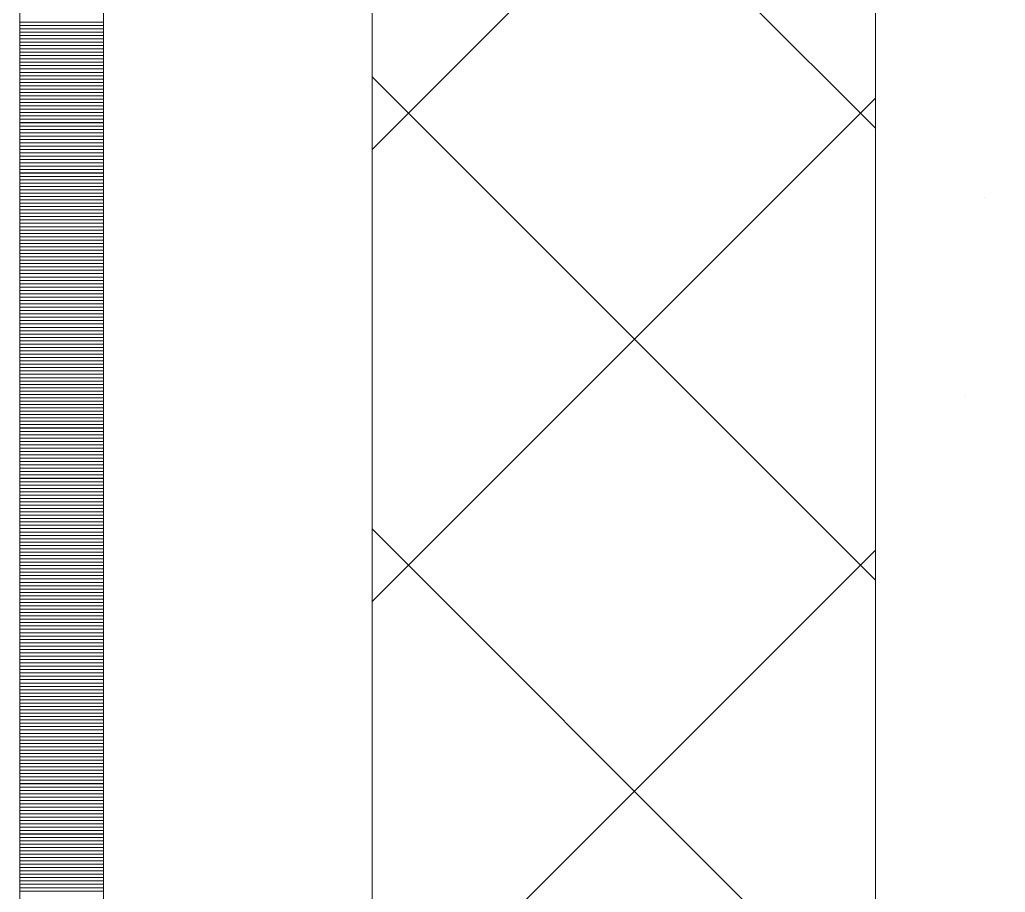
# Model space of a CAD drawing. Header units: millimetres. Extents: x 470010 to 1231400, y -134005 to 421770.
# Drawn here: x 806167.7 to 806461.4, y 177913.6 to 178173.7 of the extents above; entities that cross this region are included whole.
import ezdxf
from ezdxf.enums import TextEntityAlignment as Align

# ---------------------------------------------------------------- set-up
doc = ezdxf.new("R2010")
doc.units = ezdxf.units.MM
doc.linetypes.add('DASHED', pattern=[19.05, 12.7, -6.35])
doc.layers.get('Defpoints').update_dxf_attribs({"color": 140})
doc.layers.add('АР_Делит', color=120, linetype='Continuous', lineweight=0, plot=False)
for name, color, linetype, lineweight in [('АР_Стены ПЕНОблок', 52, 'Continuous', 20), ('АР_Тонкая', 254, 'Continuous', 5), ('АР_Утеплитель', 31, 'Continuous', 0), ('АР_Штриховка', 8, 'Continuous', 0)]:
    doc.layers.add(name, color=color, linetype=linetype, lineweight=lineweight)
doc.layers.add('РД_Оси_100', color=7, linetype='Continuous', lineweight=0, true_color=0x525252)
doc.styles.add('style1', font='ARIALN.TTF')

# ---------------------------------------------------------------- blocks, each defined once
blk = doc.blocks.new('СОШ_2200_АР_ОСИ_М100_28.05.24')
at = {"layer": 'АР_Делит', "color": 251, "linetype": 'DASHED', "true_color": 0x636466}
blk.add_lwpolyline([(114955, 135155), (114955, -355), (93595.036, -355), (93595.036, 13855), (94145, 13855), (94145, 68320), (66055, 68320), (66055, 13857.73), (83455, 13857.73), (83455, -355), (45245, -355), (45245, 13145), (44695, 13145), (44695, 26755), (45245, 26755), (45245, 68320), (20455, 68320), (20455, 26755), (27955, 26755), (27955, 13145), (-355, 13145), (-355, 100855)], dxfattribs=at)
blk = doc.blocks.new('A$C9108343f')
at = {"layer": 'АР_Стены ПЕНОблок', "color": 18, "linetype": 'Continuous', "lineweight": 20, "true_color": 0x000000}
blk.add_line((140704.09, 313879.49), (140704.09, 237679.49), dxfattribs=at)
at = {"layer": 'АР_Тонкая', "color": 18, "linetype": 'Continuous', "lineweight": 5, "true_color": 0x000000}
for p, q in [((140449.09, 313879.49), (140449.09, 237679.49)), ((140474.09, 313879.49), (140474.09, 237679.49)), ((140474.09, 237679.49), (140474.09, 313879.49)), ((140554.09, 237679.49), (140554.09, 313879.49))]:
    blk.add_line(p, q, dxfattribs=at)
at = {"layer": 'АР_Утеплитель', "color": 18, "linetype": 'Continuous', "lineweight": 0, "true_color": 0x000000}
for p, q in [((140554.09, 313879.49), (140554.09, 237679.49)), ((140704.09, 237679.49), (140704.09, 313879.49))]:
    blk.add_line(p, q, dxfattribs=at)
at = {"layer": 'АР_Штриховка', "color": 18, "linetype": 'Continuous', "lineweight": 0, "true_color": 0x000000}
for p, q in [((140704.09, 278507.57), (140554.09, 278657.57)), ((140554.09, 278501.28), (140704.09, 278651.28)), ((140449.09, 278539.24), (140474.09, 278539.24)), ((140449.09, 278538.24), (140474.09, 278538.24)), ((140449.09, 278537.24), (140474.09, 278537.24)), ((140449.09, 278536.24), (140474.09, 278536.24)), ((140449.09, 278535.24), (140474.09, 278535.24)), ((140449.09, 278534.24), (140474.09, 278534.24)), ((140449.09, 278533.24), (140474.09, 278533.24)), ((140449.09, 278532.24), (140474.09, 278532.24)), ((140449.09, 278531.24), (140474.09, 278531.24)), ((140449.09, 278530.24), (140474.09, 278530.24)), ((140449.09, 278529.24), (140474.09, 278529.24)), ((140449.09, 278528.24), (140474.09, 278528.24)), ((140449.09, 278527.24), (140474.09, 278527.24)), ((140449.09, 278526.24), (140474.09, 278526.24)), ((140449.09, 278525.24), (140474.09, 278525.24)), ((140449.09, 278524.24), (140474.09, 278524.24)), ((140449.09, 278523.24), (140474.09, 278523.24)), ((140449.09, 278522.24), (140474.09, 278522.24)), ((140449.09, 278521.24), (140474.09, 278521.24)), ((140704.09, 278372.86), (140554.09, 278522.86)), ((140449.09, 278520.24), (140474.09, 278520.24)), ((140449.09, 278519.24), (140474.09, 278519.24)), ((140449.09, 278518.24), (140474.09, 278518.24)), ((140449.09, 278517.24), (140474.09, 278517.24)), ((140449.09, 278516.24), (140474.09, 278516.24)), ((140449.09, 278515.24), (140474.09, 278515.24)), ((140554.09, 278366.58), (140704.09, 278516.58)), ((140449.09, 278514.24), (140474.09, 278514.24)), ((140449.09, 278513.24), (140474.09, 278513.24)), ((140449.09, 278512.24), (140474.09, 278512.24)), ((140449.09, 278511.24), (140474.09, 278511.24)), ((140449.09, 278510.24), (140474.09, 278510.24)), ((140449.09, 278509.24), (140474.09, 278509.24)), ((140449.09, 278508.24), (140474.09, 278508.24)), ((140449.09, 278507.24), (140474.09, 278507.24)), ((140449.09, 278506.24), (140474.09, 278506.24)), ((140449.09, 278505.24), (140474.09, 278505.24)), ((140449.09, 278504.24), (140474.09, 278504.24)), ((140449.09, 278503.24), (140474.09, 278503.24)), ((140449.09, 278502.24), (140474.09, 278502.24)), ((140449.09, 278501.24), (140474.09, 278501.24)), ((140449.09, 278500.24), (140474.09, 278500.24)), ((140449.09, 278499.24), (140474.09, 278499.24)), ((140449.09, 278498.24), (140474.09, 278498.24)), ((140449.09, 278497.24), (140474.09, 278497.24)), ((140449.09, 278496.24), (140474.09, 278496.24)), ((140449.09, 278495.24), (140474.09, 278495.24)), ((140449.09, 278494.24), (140474.09, 278494.24)), ((140449.09, 278493.24), (140474.09, 278493.24)), ((140449.09, 278492.24), (140474.09, 278492.24)), ((140449.09, 278491.24), (140474.09, 278491.24)), ((140449.09, 278490.24), (140474.09, 278490.24)), ((140449.09, 278489.24), (140474.09, 278489.24)), ((140449.09, 278488.24), (140474.09, 278488.24)), ((140449.09, 278487.24), (140474.09, 278487.24)), ((140449.09, 278486.24), (140474.09, 278486.24)), ((140736.48, 278486.98), (140736.48, 278486.98)), ((140449.09, 278485.24), (140474.09, 278485.24)), ((140449.09, 278484.24), (140474.09, 278484.24)), ((140449.09, 278483.24), (140474.09, 278483.24)), ((140449.09, 278482.24), (140474.09, 278482.24)), ((140449.09, 278481.24), (140474.09, 278481.24)), ((140449.09, 278480.24), (140474.09, 278480.24)), ((140449.09, 278479.24), (140474.09, 278479.24)), ((140449.09, 278478.24), (140474.09, 278478.24)), ((140449.09, 278477.24), (140474.09, 278477.24)), ((140449.09, 278476.24), (140474.09, 278476.24)), ((140449.09, 278475.24), (140474.09, 278475.24)), ((140449.09, 278474.24), (140474.09, 278474.24)), ((140449.09, 278473.24), (140474.09, 278473.24)), ((140449.09, 278472.24), (140474.09, 278472.24)), ((140449.09, 278471.24), (140474.09, 278471.24)), ((140449.09, 278470.24), (140474.09, 278470.24)), ((140449.09, 278469.24), (140474.09, 278469.24)), ((140449.09, 278468.24), (140474.09, 278468.24)), ((140449.09, 278467.24), (140474.09, 278467.24)), ((140449.09, 278466.24), (140474.09, 278466.24)), ((140449.09, 278465.24), (140474.09, 278465.24)), ((140449.09, 278464.24), (140474.09, 278464.24)), ((140449.09, 278463.24), (140474.09, 278463.24)), ((140449.09, 278462.24), (140474.09, 278462.24)), ((140449.09, 278461.24), (140474.09, 278461.24)), ((140449.09, 278460.24), (140474.09, 278460.24)), ((140449.09, 278459.24), (140474.09, 278459.24)), ((140449.09, 278458.24), (140474.09, 278458.24)), ((140449.09, 278457.24), (140474.09, 278457.24)), ((140449.09, 278456.24), (140474.09, 278456.24)), ((140449.09, 278455.24), (140474.09, 278455.24)), ((140449.09, 278454.24), (140474.09, 278454.24)), ((140449.09, 278453.24), (140474.09, 278453.24)), ((140449.09, 278452.24), (140474.09, 278452.24)), ((140449.09, 278451.24), (140474.09, 278451.24)), ((140449.09, 278450.24), (140474.09, 278450.24)), ((140449.09, 278449.24), (140474.09, 278449.24)), ((140449.09, 278448.24), (140474.09, 278448.24)), ((140449.09, 278447.24), (140474.09, 278447.24)), ((140449.09, 278446.24), (140474.09, 278446.24)), ((140449.09, 278445.24), (140474.09, 278445.24)), ((140449.09, 278444.24), (140474.09, 278444.24)), ((140449.09, 278443.24), (140474.09, 278443.24)), ((140449.09, 278442.24), (140474.09, 278442.24)), ((140449.09, 278441.24), (140474.09, 278441.24)), ((140449.09, 278440.24), (140474.09, 278440.24)), ((140449.09, 278439.24), (140474.09, 278439.24)), ((140449.09, 278438.24), (140474.09, 278438.24)), ((140449.09, 278437.24), (140474.09, 278437.24)), ((140449.09, 278436.24), (140474.09, 278436.24)), ((140449.09, 278435.24), (140474.09, 278435.24)), ((140449.09, 278434.24), (140474.09, 278434.24)), ((140449.09, 278433.24), (140474.09, 278433.24)), ((140449.09, 278432.24), (140474.09, 278432.24)), ((140449.09, 278431.24), (140474.09, 278431.24)), ((140449.09, 278430.24), (140474.09, 278430.24)), ((140449.09, 278429.24), (140474.09, 278429.24)), ((140449.09, 278428.24), (140474.09, 278428.24)), ((140449.09, 278427.24), (140474.09, 278427.24)), ((140730.84, 278427.65), (140730.84, 278427.65)), ((140449.09, 278426.24), (140474.09, 278426.24)), ((140449.09, 278425.24), (140474.09, 278425.24)), ((140449.09, 278424.24), (140474.09, 278424.24)), ((140449.09, 278423.24), (140474.09, 278423.24)), ((140449.09, 278422.24), (140474.09, 278422.24)), ((140449.09, 278421.24), (140474.09, 278421.24)), ((140449.09, 278420.24), (140474.09, 278420.24)), ((140449.09, 278419.24), (140474.09, 278419.24)), ((140449.09, 278418.24), (140474.09, 278418.24)), ((140449.09, 278417.24), (140474.09, 278417.24)), ((140449.09, 278416.24), (140474.09, 278416.24)), ((140449.09, 278415.24), (140474.09, 278415.24)), ((140449.09, 278414.24), (140474.09, 278414.24)), ((140449.09, 278413.24), (140474.09, 278413.24)), ((140449.09, 278412.24), (140474.09, 278412.24)), ((140449.09, 278411.24), (140474.09, 278411.24)), ((140449.09, 278410.24), (140474.09, 278410.24)), ((140449.09, 278409.24), (140474.09, 278409.24)), ((140449.09, 278408.24), (140474.09, 278408.24)), ((140449.09, 278407.24), (140474.09, 278407.24)), ((140449.09, 278406.24), (140474.09, 278406.24)), ((140449.09, 278405.24), (140474.09, 278405.24)), ((140449.09, 278404.24), (140474.09, 278404.24)), ((140449.09, 278403.24), (140474.09, 278403.24)), ((140449.09, 278402.24), (140474.09, 278402.24)), ((140449.09, 278401.24), (140474.09, 278401.24)), ((140449.09, 278400.24), (140474.09, 278400.24)), ((140449.09, 278399.24), (140474.09, 278399.24)), ((140449.09, 278398.24), (140474.09, 278398.24)), ((140449.09, 278397.24), (140474.09, 278397.24)), ((140449.09, 278396.24), (140474.09, 278396.24)), ((140449.09, 278395.24), (140474.09, 278395.24)), ((140449.09, 278394.24), (140474.09, 278394.24)), ((140449.09, 278393.24), (140474.09, 278393.24)), ((140449.09, 278392.24), (140474.09, 278392.24)), ((140449.09, 278391.24), (140474.09, 278391.24)), ((140449.09, 278390.24), (140474.09, 278390.24)), ((140449.09, 278389.24), (140474.09, 278389.24)), ((140449.09, 278388.24), (140474.09, 278388.24)), ((140449.09, 278387.24), (140474.09, 278387.24)), ((140449.09, 278386.24), (140474.09, 278386.24)), ((140704.09, 278238.16), (140554.09, 278388.16)), ((140449.09, 278385.24), (140474.09, 278385.24)), ((140449.09, 278384.24), (140474.09, 278384.24)), ((140449.09, 278383.24), (140474.09, 278383.24)), ((140449.09, 278382.24), (140474.09, 278382.24)), ((140449.09, 278381.24), (140474.09, 278381.24)), ((140449.09, 278380.24), (140474.09, 278380.24)), ((140554.09, 278231.87), (140704.09, 278381.87)), ((140449.09, 278379.24), (140474.09, 278379.24)), ((140449.09, 278378.24), (140474.09, 278378.24)), ((140449.09, 278377.24), (140474.09, 278377.24)), ((140449.09, 278376.24), (140474.09, 278376.24)), ((140449.09, 278375.24), (140474.09, 278375.24)), ((140449.09, 278374.24), (140474.09, 278374.24)), ((140449.09, 278373.24), (140474.09, 278373.24)), ((140449.09, 278372.24), (140474.09, 278372.24)), ((140449.09, 278371.24), (140474.09, 278371.24)), ((140449.09, 278370.24), (140474.09, 278370.24)), ((140449.09, 278369.24), (140474.09, 278369.24)), ((140449.09, 278368.24), (140474.09, 278368.24)), ((140449.09, 278367.24), (140474.09, 278367.24)), ((140449.09, 278366.24), (140474.09, 278366.24)), ((140449.09, 278365.24), (140474.09, 278365.24)), ((140449.09, 278364.24), (140474.09, 278364.24)), ((140449.09, 278363.24), (140474.09, 278363.24)), ((140449.09, 278362.24), (140474.09, 278362.24)), ((140449.09, 278361.24), (140474.09, 278361.24)), ((140449.09, 278360.24), (140474.09, 278360.24)), ((140449.09, 278359.24), (140474.09, 278359.24)), ((140449.09, 278358.24), (140474.09, 278358.24)), ((140449.09, 278357.24), (140474.09, 278357.24)), ((140449.09, 278356.24), (140474.09, 278356.24)), ((140449.09, 278355.24), (140474.09, 278355.24)), ((140449.09, 278354.24), (140474.09, 278354.24)), ((140449.09, 278353.24), (140474.09, 278353.24)), ((140449.09, 278352.24), (140474.09, 278352.24)), ((140449.09, 278351.24), (140474.09, 278351.24)), ((140449.09, 278350.24), (140474.09, 278350.24)), ((140449.09, 278349.24), (140474.09, 278349.24)), ((140449.09, 278348.24), (140474.09, 278348.24)), ((140449.09, 278347.24), (140474.09, 278347.24)), ((140449.09, 278346.24), (140474.09, 278346.24)), ((140449.09, 278345.24), (140474.09, 278345.24)), ((140449.09, 278344.24), (140474.09, 278344.24)), ((140449.09, 278343.24), (140474.09, 278343.24)), ((140449.09, 278342.24), (140474.09, 278342.24)), ((140449.09, 278341.24), (140474.09, 278341.24)), ((140449.09, 278340.24), (140474.09, 278340.24)), ((140449.09, 278339.24), (140474.09, 278339.24)), ((140449.09, 278338.24), (140474.09, 278338.24)), ((140449.09, 278337.24), (140474.09, 278337.24)), ((140449.09, 278336.24), (140474.09, 278336.24)), ((140449.09, 278335.24), (140474.09, 278335.24)), ((140449.09, 278334.24), (140474.09, 278334.24)), ((140449.09, 278333.24), (140474.09, 278333.24)), ((140449.09, 278332.24), (140474.09, 278332.24)), ((140449.09, 278331.24), (140474.09, 278331.24)), ((140449.09, 278330.24), (140474.09, 278330.24)), ((140449.09, 278329.24), (140474.09, 278329.24)), ((140449.09, 278328.24), (140474.09, 278328.24)), ((140449.09, 278327.24), (140474.09, 278327.24)), ((140449.09, 278326.24), (140474.09, 278326.24)), ((140449.09, 278325.24), (140474.09, 278325.24)), ((140449.09, 278324.24), (140474.09, 278324.24)), ((140449.09, 278323.24), (140474.09, 278323.24)), ((140449.09, 278322.24), (140474.09, 278322.24)), ((140449.09, 278321.24), (140474.09, 278321.24)), ((140449.09, 278320.24), (140474.09, 278320.24)), ((140449.09, 278319.24), (140474.09, 278319.24)), ((140449.09, 278318.24), (140474.09, 278318.24)), ((140449.09, 278317.24), (140474.09, 278317.24)), ((140449.09, 278316.24), (140474.09, 278316.24)), ((140449.09, 278315.24), (140474.09, 278315.24)), ((140449.09, 278314.24), (140474.09, 278314.24)), ((140449.09, 278313.24), (140474.09, 278313.24)), ((140449.09, 278312.24), (140474.09, 278312.24)), ((140449.09, 278311.24), (140474.09, 278311.24)), ((140449.09, 278310.24), (140474.09, 278310.24)), ((140449.09, 278309.24), (140474.09, 278309.24)), ((140449.09, 278308.24), (140474.09, 278308.24)), ((140449.09, 278307.24), (140474.09, 278307.24)), ((140449.09, 278306.24), (140474.09, 278306.24)), ((140449.09, 278305.24), (140474.09, 278305.24)), ((140449.09, 278304.24), (140474.09, 278304.24)), ((140449.09, 278303.24), (140474.09, 278303.24)), ((140449.09, 278302.24), (140474.09, 278302.24)), ((140449.09, 278301.24), (140474.09, 278301.24)), ((140449.09, 278300.24), (140474.09, 278300.24)), ((140449.09, 278299.24), (140474.09, 278299.24)), ((140449.09, 278298.24), (140474.09, 278298.24)), ((140449.09, 278297.24), (140474.09, 278297.24)), ((140449.09, 278296.24), (140474.09, 278296.24)), ((140449.09, 278295.24), (140474.09, 278295.24)), ((140449.09, 278294.24), (140474.09, 278294.24)), ((140449.09, 278293.24), (140474.09, 278293.24)), ((140449.09, 278292.24), (140474.09, 278292.24)), ((140449.09, 278291.24), (140474.09, 278291.24)), ((140449.09, 278290.24), (140474.09, 278290.24)), ((140449.09, 278289.24), (140474.09, 278289.24)), ((140449.09, 278288.24), (140474.09, 278288.24)), ((140449.09, 278287.24), (140474.09, 278287.24)), ((140449.09, 278286.24), (140474.09, 278286.24)), ((140449.09, 278285.24), (140474.09, 278285.24)), ((140449.09, 278284.24), (140474.09, 278284.24)), ((140449.09, 278283.24), (140474.09, 278283.24)), ((140449.09, 278282.24), (140474.09, 278282.24)), ((140449.09, 278281.24), (140474.09, 278281.24)), ((140449.09, 278280.24), (140474.09, 278280.24))]:
    blk.add_line(p, q, dxfattribs=at)
at = {"layer": 'РД_Оси_100'}
blk.add_blockref('СОШ_2200_АР_ОСИ_М100_28.05.24', (140804.09, 223079.49), dxfattribs=at)
at = {"layer": 'Defpoints', "color": 18, "true_color": 0x000000, "style": 'style1'}
for p in [(143949.34, 316089.12), (143974.98, 281639.5), (143890.4, 273244.71), (143839.99, 264276.81), (143967.75, 254892.38), (12251.96, 104178.14), (12382.58, 96023.14)]:
    blk.add_attdef('АР-ПОМЕЩЕНИЕ:НАИМЕНОВАНИЕ', text='', height=100, dxfattribs=at).set_placement(p, align=Align.MIDDLE)
at = {"layer": 'Defpoints', "color": 18, "true_color": 0x000000, "style": 'style1', "flags": 8}
for p in [(143951.3, 279099.09), (143848.34, 269251.11), (143875.33, 260094.25), (144049.74, 250824.7), (163419.28, 238153.36), (155897.46, 237965.97), (183037.2, 237965.97), (143342.94, 237876.19)]:
    blk.add_attdef('АР-ПОМЕЩЕНИЕ:НАИМЕНОВАНИЕ', text='', height=100, dxfattribs=at).set_placement(p, align=Align.MIDDLE)

msp = doc.modelspace()

# ---------------------------------------------------------------- linework, layer by layer
at = {"layer": 'АР_Стены ПЕНОблок', "color": 18, "linetype": 'Continuous', "lineweight": 20, "true_color": 0x000000}
msp.add_line((806422.706, 213513.251), (806422.706, 137313.251), dxfattribs=at)
at = {"layer": 'АР_Тонкая', "color": 18, "linetype": 'Continuous', "lineweight": 5, "true_color": 0x000000}
for p, q in [((806167.706, 213513.251), (806167.706, 137313.251)), ((806192.706, 213513.251), (806192.706, 137313.251)), ((806192.706, 137313.251), (806192.706, 213513.251)), ((806272.706, 137313.251), (806272.706, 213513.251))]:
    msp.add_line(p, q, dxfattribs=at)
at = {"layer": 'АР_Утеплитель', "color": 18, "linetype": 'Continuous', "lineweight": 0, "true_color": 0x000000}
for p, q in [((806272.706, 213513.251), (806272.706, 137313.251)), ((806422.706, 137313.251), (806422.706, 213513.251))]:
    msp.add_line(p, q, dxfattribs=at)
at = {"layer": 'АР_Штриховка', "color": 18, "linetype": 'Continuous', "lineweight": 0, "true_color": 0x000000}
for p, q in [((806422.706, 178141.326), (806272.706, 178291.326)), ((806272.706, 178135.039), (806422.706, 178285.039)), ((806167.706, 178173), (806192.706, 178173)), ((806167.706, 178172), (806192.706, 178172)), ((806167.706, 178171), (806192.706, 178171)), ((806167.706, 178170), (806192.706, 178170)), ((806167.706, 178169), (806192.706, 178169)), ((806167.706, 178168), (806192.706, 178168)), ((806167.706, 178167), (806192.706, 178167)), ((806167.706, 178166), (806192.706, 178166)), ((806167.706, 178165), (806192.706, 178165)), ((806167.706, 178164), (806192.706, 178164)), ((806167.706, 178163), (806192.706, 178163)), ((806167.706, 178162), (806192.706, 178162)), ((806167.706, 178161), (806192.706, 178161)), ((806167.706, 178160), (806192.706, 178160)), ((806167.706, 178159), (806192.706, 178159)), ((806167.706, 178158), (806192.706, 178158)), ((806167.706, 178157), (806192.706, 178157)), ((806167.706, 178156), (806192.706, 178156)), ((806422.706, 178006.622), (806272.706, 178156.622)), ((806167.706, 178155), (806192.706, 178155)), ((806167.706, 178154), (806192.706, 178154)), ((806167.706, 178153), (806192.706, 178153)), ((806167.706, 178152), (806192.706, 178152)), ((806167.706, 178151), (806192.706, 178151)), ((806167.706, 178150), (806192.706, 178150)), ((806272.706, 178000.335), (806422.706, 178150.335)), ((806167.706, 178149), (806192.706, 178149)), ((806167.706, 178148), (806192.706, 178148)), ((806167.706, 178147), (806192.706, 178147)), ((806167.706, 178146), (806192.706, 178146)), ((806167.706, 178145), (806192.706, 178145)), ((806167.706, 178144), (806192.706, 178144)), ((806167.706, 178143), (806192.706, 178143)), ((806167.706, 178142), (806192.706, 178142)), ((806167.706, 178141), (806192.706, 178141)), ((806167.706, 178140), (806192.706, 178140)), ((806167.706, 178139), (806192.706, 178139)), ((806167.706, 178138), (806192.706, 178138)), ((806167.706, 178137), (806192.706, 178137)), ((806167.706, 178136), (806192.706, 178136)), ((806167.706, 178135), (806192.706, 178135)), ((806167.706, 178134), (806192.706, 178134)), ((806167.706, 178133), (806192.706, 178133)), ((806167.706, 178132), (806192.706, 178132)), ((806167.706, 178131), (806192.706, 178131)), ((806167.706, 178130), (806192.706, 178130)), ((806167.706, 178129), (806192.706, 178129)), ((806167.706, 178128), (806192.706, 178128)), ((806167.706, 178127), (806192.706, 178127)), ((806167.706, 178126), (806192.706, 178126)), ((806167.706, 178125), (806192.706, 178125)), ((806167.706, 178124), (806192.706, 178124)), ((806167.706, 178123), (806192.706, 178123)), ((806167.706, 178122), (806192.706, 178122)), ((806167.706, 178121), (806192.706, 178121)), ((806167.706, 178120), (806192.706, 178120)), ((806167.706, 178119), (806192.706, 178119)), ((806167.706, 178118), (806192.706, 178118)), ((806167.706, 178117), (806192.706, 178117)), ((806167.706, 178116), (806192.706, 178116)), ((806167.706, 178115), (806192.706, 178115)), ((806167.706, 178114), (806192.706, 178114)), ((806167.706, 178113), (806192.706, 178113)), ((806167.706, 178112), (806192.706, 178112)), ((806167.706, 178111), (806192.706, 178111)), ((806167.706, 178110), (806192.706, 178110)), ((806167.706, 178109), (806192.706, 178109)), ((806167.706, 178108), (806192.706, 178108)), ((806167.706, 178107), (806192.706, 178107)), ((806167.706, 178106), (806192.706, 178106)), ((806167.706, 178105), (806192.706, 178105)), ((806167.706, 178104), (806192.706, 178104)), ((806167.706, 178103), (806192.706, 178103)), ((806167.706, 178102), (806192.706, 178102)), ((806167.706, 178101), (806192.706, 178101)), ((806167.706, 178100), (806192.706, 178100)), ((806167.706, 178099), (806192.706, 178099)), ((806167.706, 178098), (806192.706, 178098)), ((806167.706, 178097), (806192.706, 178097)), ((806167.706, 178096), (806192.706, 178096)), ((806167.706, 178095), (806192.706, 178095)), ((806167.706, 178094), (806192.706, 178094)), ((806167.706, 178093), (806192.706, 178093)), ((806167.706, 178092), (806192.706, 178092)), ((806167.706, 178091), (806192.706, 178091)), ((806167.706, 178090), (806192.706, 178090)), ((806167.706, 178089), (806192.706, 178089)), ((806167.706, 178088), (806192.706, 178088)), ((806167.706, 178087), (806192.706, 178087)), ((806167.706, 178086), (806192.706, 178086)), ((806167.706, 178085), (806192.706, 178085)), ((806167.706, 178084), (806192.706, 178084)), ((806167.706, 178083), (806192.706, 178083)), ((806167.706, 178082), (806192.706, 178082)), ((806167.706, 178081), (806192.706, 178081)), ((806167.706, 178080), (806192.706, 178080)), ((806167.706, 178079), (806192.706, 178079)), ((806167.706, 178078), (806192.706, 178078)), ((806167.706, 178077), (806192.706, 178077)), ((806167.706, 178076), (806192.706, 178076)), ((806167.706, 178075), (806192.706, 178075)), ((806167.706, 178074), (806192.706, 178074)), ((806167.706, 178073), (806192.706, 178073)), ((806167.706, 178072), (806192.706, 178072)), ((806167.706, 178071), (806192.706, 178071)), ((806167.706, 178070), (806192.706, 178070)), ((806167.706, 178069), (806192.706, 178069)), ((806167.706, 178068), (806192.706, 178068)), ((806167.706, 178067), (806192.706, 178067)), ((806167.706, 178066), (806192.706, 178066)), ((806167.706, 178065), (806192.706, 178065)), ((806167.706, 178064), (806192.706, 178064)), ((806167.706, 178063), (806192.706, 178063)), ((806167.706, 178062), (806192.706, 178062)), ((806167.706, 178061), (806192.706, 178061)), ((806167.706, 178060), (806192.706, 178060)), ((806167.706, 178059), (806192.706, 178059)), ((806167.706, 178058), (806192.706, 178058)), ((806167.706, 178057), (806192.706, 178057)), ((806167.706, 178056), (806192.706, 178056)), ((806167.706, 178055), (806192.706, 178055)), ((806167.706, 178054), (806192.706, 178054)), ((806167.706, 178053), (806192.706, 178053)), ((806167.706, 178052), (806192.706, 178052)), ((806167.706, 178051), (806192.706, 178051)), ((806167.706, 178050), (806192.706, 178050)), ((806167.706, 178049), (806192.706, 178049)), ((806167.706, 178048), (806192.706, 178048)), ((806167.706, 178047), (806192.706, 178047)), ((806167.706, 178046), (806192.706, 178046)), ((806167.706, 178045), (806192.706, 178045)), ((806167.706, 178044), (806192.706, 178044)), ((806167.706, 178043), (806192.706, 178043)), ((806167.706, 178042), (806192.706, 178042)), ((806167.706, 178041), (806192.706, 178041)), ((806167.706, 178040), (806192.706, 178040)), ((806167.706, 178039), (806192.706, 178039)), ((806167.706, 178038), (806192.706, 178038)), ((806167.706, 178037), (806192.706, 178037)), ((806167.706, 178036), (806192.706, 178036)), ((806167.706, 178035), (806192.706, 178035)), ((806167.706, 178034), (806192.706, 178034)), ((806167.706, 178033), (806192.706, 178033)), ((806167.706, 178032), (806192.706, 178032)), ((806167.706, 178031), (806192.706, 178031)), ((806167.706, 178030), (806192.706, 178030)), ((806167.706, 178029), (806192.706, 178029)), ((806167.706, 178028), (806192.706, 178028)), ((806167.706, 178027), (806192.706, 178027)), ((806167.706, 178026), (806192.706, 178026)), ((806167.706, 178025), (806192.706, 178025)), ((806167.706, 178024), (806192.706, 178024)), ((806167.706, 178023), (806192.706, 178023)), ((806167.706, 178022), (806192.706, 178022)), ((806167.706, 178021), (806192.706, 178021)), ((806422.706, 177871.919), (806272.706, 178021.919)), ((806167.706, 178020), (806192.706, 178020)), ((806167.706, 178019), (806192.706, 178019)), ((806167.706, 178018), (806192.706, 178018)), ((806167.706, 178017), (806192.706, 178017)), ((806167.706, 178016), (806192.706, 178016)), ((806167.706, 178015), (806192.706, 178015)), ((806272.706, 177865.632), (806422.706, 178015.632)), ((806167.706, 178014), (806192.706, 178014)), ((806167.706, 178013), (806192.706, 178013)), ((806167.706, 178012), (806192.706, 178012)), ((806167.706, 178011), (806192.706, 178011)), ((806167.706, 178010), (806192.706, 178010)), ((806167.706, 178009), (806192.706, 178009)), ((806167.706, 178008), (806192.706, 178008)), ((806167.706, 178007), (806192.706, 178007)), ((806167.706, 178006), (806192.706, 178006)), ((806167.706, 178005), (806192.706, 178005)), ((806167.706, 178004), (806192.706, 178004)), ((806167.706, 178003), (806192.706, 178003)), ((806167.706, 178002), (806192.706, 178002)), ((806167.706, 178001), (806192.706, 178001)), ((806167.706, 178000), (806192.706, 178000)), ((806167.706, 177999), (806192.706, 177999)), ((806167.706, 177998), (806192.706, 177998)), ((806167.706, 177997), (806192.706, 177997)), ((806167.706, 177996), (806192.706, 177996)), ((806167.706, 177995), (806192.706, 177995)), ((806167.706, 177994), (806192.706, 177994)), ((806167.706, 177993), (806192.706, 177993)), ((806167.706, 177992), (806192.706, 177992)), ((806167.706, 177991), (806192.706, 177991)), ((806167.706, 177990), (806192.706, 177990)), ((806167.706, 177989), (806192.706, 177989)), ((806167.706, 177988), (806192.706, 177988)), ((806167.706, 177987), (806192.706, 177987)), ((806167.706, 177986), (806192.706, 177986)), ((806167.706, 177985), (806192.706, 177985)), ((806167.706, 177984), (806192.706, 177984)), ((806167.706, 177983), (806192.706, 177983)), ((806167.706, 177982), (806192.706, 177982)), ((806167.706, 177981), (806192.706, 177981)), ((806167.706, 177980), (806192.706, 177980)), ((806167.706, 177979), (806192.706, 177979)), ((806167.706, 177978), (806192.706, 177978)), ((806167.706, 177977), (806192.706, 177977)), ((806167.706, 177976), (806192.706, 177976)), ((806167.706, 177975), (806192.706, 177975)), ((806167.706, 177974), (806192.706, 177974)), ((806167.706, 177973), (806192.706, 177973)), ((806167.706, 177972), (806192.706, 177972)), ((806167.706, 177971), (806192.706, 177971)), ((806167.706, 177970), (806192.706, 177970)), ((806167.706, 177969), (806192.706, 177969)), ((806167.706, 177968), (806192.706, 177968)), ((806167.706, 177967), (806192.706, 177967)), ((806167.706, 177966), (806192.706, 177966)), ((806167.706, 177965), (806192.706, 177965)), ((806167.706, 177964), (806192.706, 177964)), ((806167.706, 177963), (806192.706, 177963)), ((806167.706, 177962), (806192.706, 177962)), ((806167.706, 177961), (806192.706, 177961)), ((806167.706, 177960), (806192.706, 177960)), ((806167.706, 177959), (806192.706, 177959)), ((806167.706, 177958), (806192.706, 177958)), ((806167.706, 177957), (806192.706, 177957)), ((806167.706, 177956), (806192.706, 177956)), ((806167.706, 177955), (806192.706, 177955)), ((806167.706, 177954), (806192.706, 177954)), ((806167.706, 177953), (806192.706, 177953)), ((806167.706, 177952), (806192.706, 177952)), ((806167.706, 177951), (806192.706, 177951)), ((806167.706, 177950), (806192.706, 177950)), ((806167.706, 177949), (806192.706, 177949)), ((806167.706, 177948), (806192.706, 177948)), ((806167.706, 177947), (806192.706, 177947)), ((806167.706, 177946), (806192.706, 177946)), ((806167.706, 177945), (806192.706, 177945)), ((806167.706, 177944), (806192.706, 177944)), ((806167.706, 177943), (806192.706, 177943)), ((806167.706, 177942), (806192.706, 177942)), ((806167.706, 177941), (806192.706, 177941)), ((806167.706, 177940), (806192.706, 177940)), ((806167.706, 177939), (806192.706, 177939)), ((806167.706, 177938), (806192.706, 177938)), ((806167.706, 177937), (806192.706, 177937)), ((806167.706, 177936), (806192.706, 177936)), ((806167.706, 177935), (806192.706, 177935)), ((806167.706, 177934), (806192.706, 177934)), ((806167.706, 177933), (806192.706, 177933)), ((806167.706, 177932), (806192.706, 177932)), ((806167.706, 177931), (806192.706, 177931)), ((806167.706, 177930), (806192.706, 177930)), ((806167.706, 177929), (806192.706, 177929)), ((806167.706, 177928), (806192.706, 177928)), ((806167.706, 177927), (806192.706, 177927)), ((806167.706, 177926), (806192.706, 177926)), ((806167.706, 177925), (806192.706, 177925)), ((806167.706, 177924), (806192.706, 177924)), ((806167.706, 177923), (806192.706, 177923)), ((806167.706, 177922), (806192.706, 177922)), ((806167.706, 177921), (806192.706, 177921)), ((806167.706, 177920), (806192.706, 177920)), ((806167.706, 177919), (806192.706, 177919)), ((806167.706, 177918), (806192.706, 177918)), ((806167.706, 177917), (806192.706, 177917)), ((806167.706, 177916), (806192.706, 177916)), ((806167.706, 177915), (806192.706, 177915)), ((806167.706, 177914), (806192.706, 177914))]:
    msp.add_line(p, q, dxfattribs=at)

# ---------------------------------------------------------------- block references
msp.add_blockref('A$C9108343f', (665718.612, -100366.242))
at = {"layer": 'РД_Оси_100'}
msp.add_blockref('СОШ_2200_АР_ОСИ_М100_28.05.24', (806522.706, 122713.251), dxfattribs=at)

doc.saveas('drawing.dxf')
